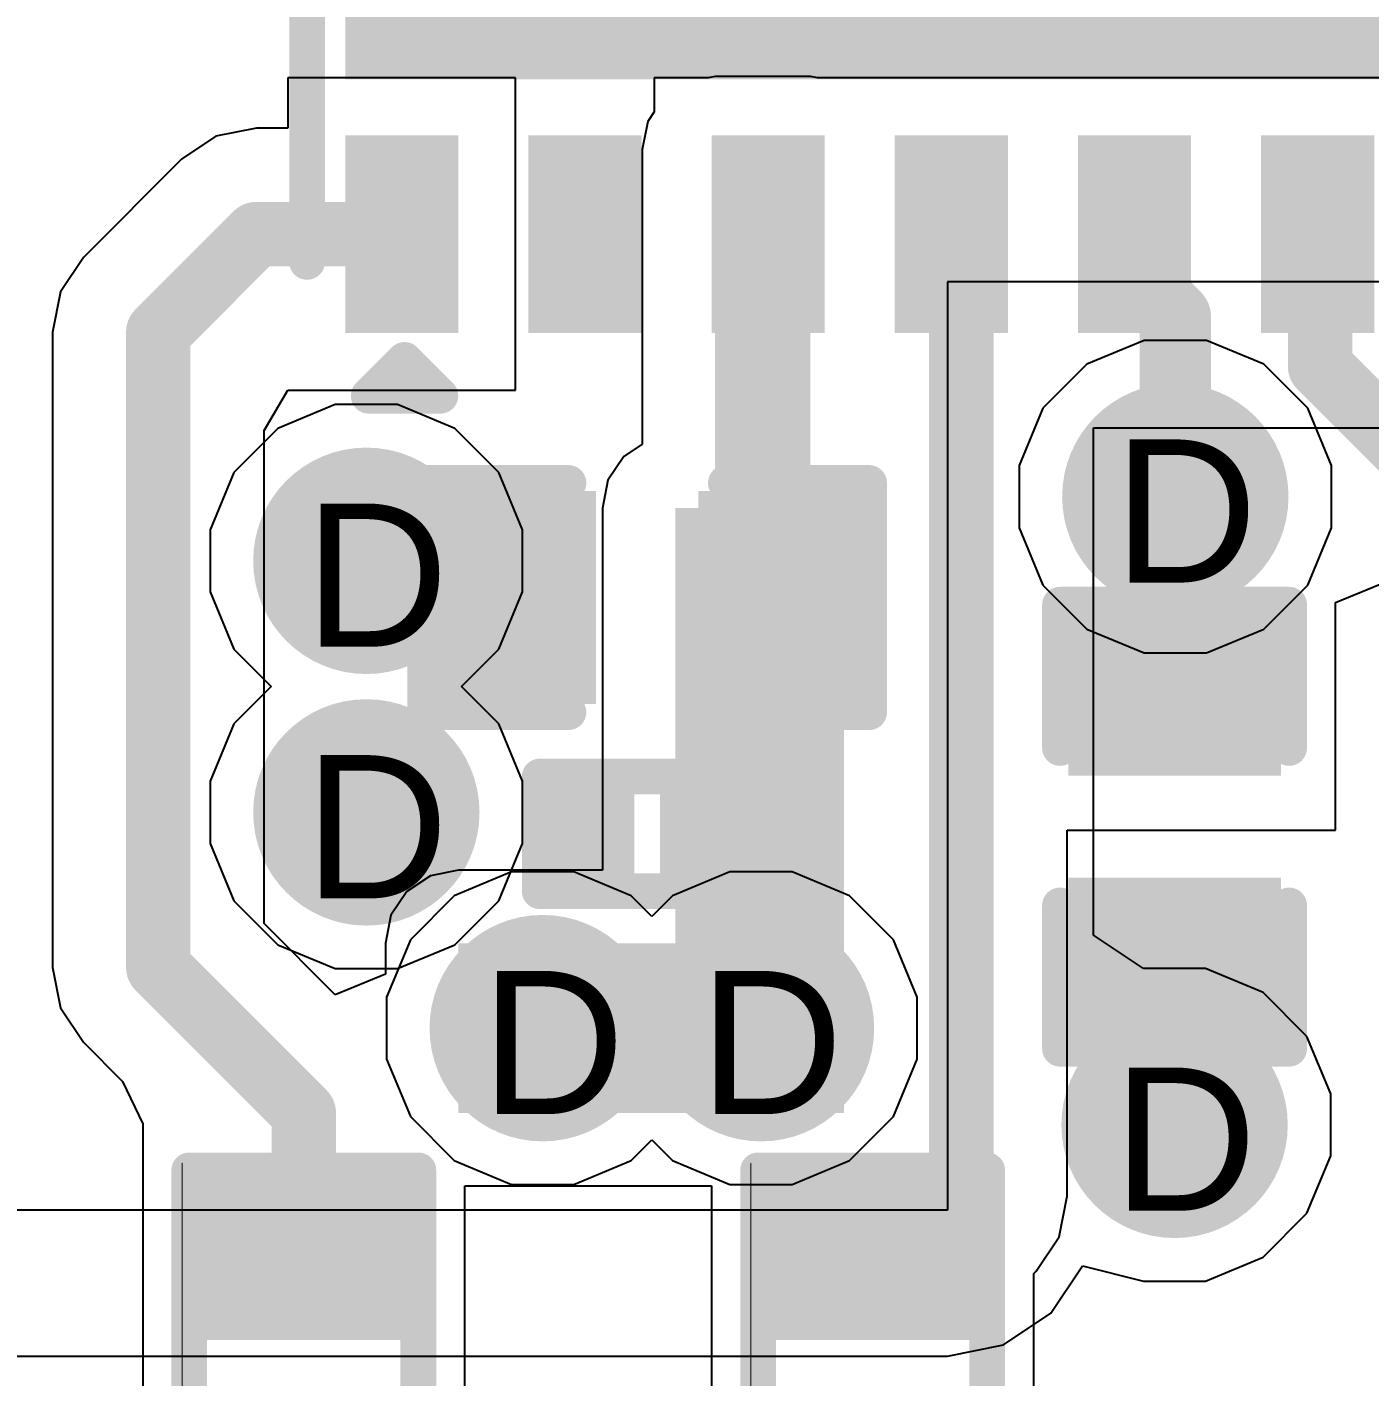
# Model space of a CAD drawing. Header units: inches. Extents: x 0 to 5032, y 0 to 5323.
# Drawn here: x 100.601 to 105.363, y 98.449 to 103.234 of the extents above; entities that cross this region are included whole.
import ezdxf

# ---------------------------------------------------------------- set-up
doc = ezdxf.new("R2010")
doc.units = ezdxf.units.IN
for name, color, linetype in [('Bottom Layer', 5, 'Continuous'), ('Bottom Solder', 6, 'Continuous'), ('Drill Drawing', 1, 'Continuous'), ('Layer 1', 16, 'Continuous'), ('Layer 2', 76, 'Continuous'), ('Top Layer', 1, 'Continuous'), ('Top Overlay', 2, 'Continuous'), ('Top Paste', 8, 'Continuous'), ('Top Solder', 216, 'Continuous'), ('Via Holes', 16, 'Continuous')]:
    doc.layers.add(name, color=color, linetype=linetype)
doc.styles.add('Arial', font='', dxfattribs={"height": 0.2})
doc.styles.get('Arial').set_extended_font_data('Arial')

# ---------------------------------------------------------------- blocks, each defined once
blk = doc.blocks.new('C___0402_142')
at = {"layer": 'Top Layer'}
for points in [[(-0.6985, -0.3175), (-0.6985, 0.3175), (-0.2412999999999999, 0.3175), (-0.2413, -0.3175)], [(0.2412999999999999, -0.3175), (0.2413, 0.3175), (0.6985, 0.3175), (0.6985, -0.3175)]]:
    blk.add_hatch(color=1, dxfattribs=at).paths.add_polyline_path(points)
at = {"layer": 'Top Paste'}
for points in [[(-0.6985, -0.3175), (-0.6985, 0.3175), (-0.2412999999999999, 0.3175), (-0.2413, -0.3175)], [(0.2412999999999999, -0.3175), (0.2413, 0.3175), (0.6985, 0.3175), (0.6985, -0.3175)]]:
    blk.add_hatch(color=8, dxfattribs=at).paths.add_polyline_path(points)
at = {"layer": 'Top Solder'}
for points in [[(-0.7584998799999999, -0.37749988), (-0.7584998799999999, 0.37749988), (-0.18130012, 0.37749988), (-0.18130012, -0.37749988)], [(0.18130012, -0.37749988), (0.18130012, 0.37749988), (0.7584998799999999, 0.37749988), (0.7584998799999999, -0.37749988)]]:
    blk.add_hatch(color=216, dxfattribs=at).paths.add_polyline_path(points)
at = {"layer": 'Top Overlay'}
for points in [[(-0.7874, 0.4064, 0.127, 0.127, 0), (-0.7874, -0.4064, 0.127, 0.127, 0)], [(-0.7874, 0.4064, 0.127, 0.127, 0), (-0.2794, 0.4064, 0.127, 0.127, 0)], [(0.2794, 0.4064, 0.127, 0.127, 0), (0.7874, 0.4064, 0.127, 0.127, 0)], [(0.7874, 0.4064, 0.127, 0.127, 0), (0.7874, -0.4064, 0.127, 0.127, 0)], [(-0.7874, -0.4064, 0.127, 0.127, 0), (-0.2794, -0.4064, 0.127, 0.127, 0)], [(0.2794, -0.4064, 0.127, 0.127, 0), (0.7874, -0.4064, 0.127, 0.127, 0)]]:
    blk.add_lwpolyline(points, format="xyseb", dxfattribs=at)
for points in [[(-0.8191499999999999, 0.4064, 0.0635, 0.0635, 1), (-0.7556499999999999, 0.4064, 0.0635, 0.0635, 1)], [(-0.8191499999999999, 0.4064, 0.0635, 0.0635, 1), (-0.7556499999999999, 0.4064, 0.0635, 0.0635, 1)], [(-0.31115, 0.4064, 0.0635, 0.0635, 1), (-0.24765, 0.4064, 0.0635, 0.0635, 1)], [(0.24765, 0.4064, 0.0635, 0.0635, 1), (0.31115, 0.4064, 0.0635, 0.0635, 1)], [(0.7556499999999999, 0.4064, 0.0635, 0.0635, 1), (0.8191499999999999, 0.4064, 0.0635, 0.0635, 1)], [(0.7556499999999999, 0.4064, 0.0635, 0.0635, 1), (0.8191499999999999, 0.4064, 0.0635, 0.0635, 1)], [(-0.8191499999999999, -0.4064, 0.0635, 0.0635, 1), (-0.7556499999999999, -0.4064, 0.0635, 0.0635, 1)], [(-0.8191499999999999, -0.4064, 0.0635, 0.0635, 1), (-0.7556499999999999, -0.4064, 0.0635, 0.0635, 1)], [(-0.31115, -0.4064, 0.0635, 0.0635, 1), (-0.24765, -0.4064, 0.0635, 0.0635, 1)], [(0.24765, -0.4064, 0.0635, 0.0635, 1), (0.31115, -0.4064, 0.0635, 0.0635, 1)], [(0.7556499999999999, -0.4064, 0.0635, 0.0635, 1), (0.8191499999999999, -0.4064, 0.0635, 0.0635, 1)], [(0.7556499999999999, -0.4064, 0.0635, 0.0635, 1), (0.8191499999999999, -0.4064, 0.0635, 0.0635, 1)]]:
    blk.add_lwpolyline(points, format="xyseb", close=True, dxfattribs=at)
blk = doc.blocks.new('C___0402_143')
at = {"layer": 'Top Layer'}
for points in [[(-0.6985, -0.3175), (-0.6985, 0.3175), (-0.2412999999999999, 0.3175), (-0.2413, -0.3175)], [(0.2412999999999999, -0.3175), (0.2413, 0.3175), (0.6985, 0.3175), (0.6985, -0.3175)]]:
    blk.add_hatch(color=1, dxfattribs=at).paths.add_polyline_path(points)
at = {"layer": 'Top Paste'}
for points in [[(-0.6985, -0.3175), (-0.6985, 0.3175), (-0.2412999999999999, 0.3175), (-0.2413, -0.3175)], [(0.2412999999999999, -0.3175), (0.2413, 0.3175), (0.6985, 0.3175), (0.6985, -0.3175)]]:
    blk.add_hatch(color=8, dxfattribs=at).paths.add_polyline_path(points)
at = {"layer": 'Top Solder'}
for points in [[(-0.7584998799999999, -0.37749988), (-0.7584998799999999, 0.37749988), (-0.18130012, 0.37749988), (-0.18130012, -0.37749988)], [(0.18130012, -0.37749988), (0.18130012, 0.37749988), (0.7584998799999999, 0.37749988), (0.7584998799999999, -0.37749988)]]:
    blk.add_hatch(color=216, dxfattribs=at).paths.add_polyline_path(points)
at = {"layer": 'Top Overlay'}
for points in [[(-0.7874, 0.4064, 0.127, 0.127, 0), (-0.7874, -0.4064, 0.127, 0.127, 0)], [(-0.2794, 0.4064, 0.127, 0.127, 0), (-0.7874, 0.4064, 0.127, 0.127, 0)], [(0.7874, 0.4064, 0.127, 0.127, 0), (0.2794, 0.4064, 0.127, 0.127, 0)], [(0.7874, 0.4064, 0.127, 0.127, 0), (0.7874, -0.4064, 0.127, 0.127, 0)], [(-0.2794, -0.4064, 0.127, 0.127, 0), (-0.7874, -0.4064, 0.127, 0.127, 0)], [(0.7874, -0.4064, 0.127, 0.127, 0), (0.2794, -0.4064, 0.127, 0.127, 0)]]:
    blk.add_lwpolyline(points, format="xyseb", dxfattribs=at)
for points in [[(-0.8191499999999999, 0.4064, 0.0635, 0.0635, 1), (-0.7556499999999999, 0.4064, 0.0635, 0.0635, 1)], [(-0.8191499999999999, 0.4064, 0.0635, 0.0635, 1), (-0.7556499999999999, 0.4064, 0.0635, 0.0635, 1)], [(-0.31115, 0.4064, 0.0635, 0.0635, 1), (-0.24765, 0.4064, 0.0635, 0.0635, 1)], [(0.24765, 0.4064, 0.0635, 0.0635, 1), (0.31115, 0.4064, 0.0635, 0.0635, 1)], [(0.7556499999999999, 0.4064, 0.0635, 0.0635, 1), (0.8191499999999999, 0.4064, 0.0635, 0.0635, 1)], [(0.7556499999999999, 0.4064, 0.0635, 0.0635, 1), (0.8191499999999999, 0.4064, 0.0635, 0.0635, 1)], [(-0.8191499999999999, -0.4064, 0.0635, 0.0635, 1), (-0.7556499999999999, -0.4064, 0.0635, 0.0635, 1)], [(-0.8191499999999999, -0.4064, 0.0635, 0.0635, 1), (-0.7556499999999999, -0.4064, 0.0635, 0.0635, 1)], [(-0.31115, -0.4064, 0.0635, 0.0635, 1), (-0.24765, -0.4064, 0.0635, 0.0635, 1)], [(0.24765, -0.4064, 0.0635, 0.0635, 1), (0.31115, -0.4064, 0.0635, 0.0635, 1)], [(0.7556499999999999, -0.4064, 0.0635, 0.0635, 1), (0.8191499999999999, -0.4064, 0.0635, 0.0635, 1)], [(0.7556499999999999, -0.4064, 0.0635, 0.0635, 1), (0.8191499999999999, -0.4064, 0.0635, 0.0635, 1)]]:
    blk.add_lwpolyline(points, format="xyseb", close=True, dxfattribs=at)
blk = doc.blocks.new('DSN0603_2_148')
at = {"layer": 'Top Layer'}
for points in [[(-0.2999994, 0.11999976), (-0.0999998, 0.11999976), (-0.0999998, -0.11999976), (-0.2999994, -0.11999976)], [(0.0999998, 0.11999976), (0.2999994, 0.11999976), (0.2999994, -0.11999976), (0.0999998, -0.11999976)]]:
    blk.add_hatch(color=1, dxfattribs=at).paths.add_polyline_path(points)
at = {"layer": 'Top Paste'}
for points in [[(-0.2999994, 0.11999976), (-0.0999998, 0.11999976), (-0.0999998, -0.11999976), (-0.2999994, -0.11999976)], [(0.0999998, 0.11999976), (0.2999994, 0.11999976), (0.2999994, -0.11999976), (0.0999998, -0.11999976)]]:
    blk.add_hatch(color=8, dxfattribs=at).paths.add_polyline_path(points)
at = {"layer": 'Top Solder'}
for points in [[(-0.35500056, 0.17500092), (-0.04499863999999999, 0.17500092), (-0.04499863999999999, -0.17500092), (-0.35500056, -0.17500092)], [(0.04499863999999999, 0.17500092), (0.35500056, 0.17500092), (0.35500056, -0.17500092), (0.04499863999999999, -0.17500092)]]:
    blk.add_hatch(color=216, dxfattribs=at).paths.add_polyline_path(points)
at = {"layer": 'Top Overlay'}
for points in [[(0.3809999999999999, 0.2032, 0.127, 0.127, 0), (-0.3809999999999999, 0.2032, 0.127, 0.127, 0)], [(-0.3809999999999999, 0.2032, 0.127, 0.127, 0), (-0.3809999999999999, -0.2032, 0.127, 0.127, 0)], [(0.3809999999999999, 0.2032, 0.127, 0.127, 0), (0.3809999999999999, -0.2032, 0.127, 0.127, 0)], [(0.3809999999999999, -0.2032, 0.127, 0.127, 0), (-0.3809999999999999, -0.2032, 0.127, 0.127, 0)]]:
    blk.add_lwpolyline(points, format="xyseb", dxfattribs=at)
for points in [[(-0.41275, 0.2032, 0.0635, 0.0635, 1), (-0.34925, 0.2032, 0.0635, 0.0635, 1)], [(-0.41275, 0.2032, 0.0635, 0.0635, 1), (-0.34925, 0.2032, 0.0635, 0.0635, 1)], [(0.34925, 0.2032, 0.0635, 0.0635, 1), (0.41275, 0.2032, 0.0635, 0.0635, 1)], [(0.34925, 0.2032, 0.0635, 0.0635, 1), (0.41275, 0.2032, 0.0635, 0.0635, 1)], [(-0.41275, -0.2032, 0.0635, 0.0635, 1), (-0.34925, -0.2032, 0.0635, 0.0635, 1)], [(-0.41275, -0.2032, 0.0635, 0.0635, 1), (-0.34925, -0.2032, 0.0635, 0.0635, 1)], [(0.34925, -0.2032, 0.0635, 0.0635, 1), (0.41275, -0.2032, 0.0635, 0.0635, 1)], [(0.34925, -0.2032, 0.0635, 0.0635, 1), (0.41275, -0.2032, 0.0635, 0.0635, 1)]]:
    blk.add_lwpolyline(points, format="xyseb", close=True, dxfattribs=at)
blk = doc.blocks.new('R___0402_161')
at = {"layer": 'Top Layer'}
for points in [[(-0.6985, -0.3175), (-0.6985, 0.3174999999999999), (-0.2413000000000001, 0.3175), (-0.2412999999999999, -0.3174999999999999)], [(0.2413000000000001, -0.3175), (0.2412999999999999, 0.3174999999999999), (0.6985, 0.3175), (0.6985, -0.3174999999999999)]]:
    blk.add_hatch(color=1, dxfattribs=at).paths.add_polyline_path(points)
at = {"layer": 'Top Paste'}
for points in [[(-0.6985, -0.3175), (-0.6985, 0.3174999999999999), (-0.2413000000000001, 0.3175), (-0.2412999999999999, -0.3174999999999999)], [(0.2413000000000001, -0.3175), (0.2412999999999999, 0.3174999999999999), (0.6985, 0.3175), (0.6985, -0.3174999999999999)]]:
    blk.add_hatch(color=8, dxfattribs=at).paths.add_polyline_path(points)
at = {"layer": 'Top Solder'}
for points in [[(-0.75350116, -0.3725011600000001), (-0.75350116, 0.3725011599999999), (-0.18629884, 0.3725011600000001), (-0.1862988399999999, -0.3725011599999999)], [(0.18629884, -0.3725011600000001), (0.1862988399999999, 0.3725011599999999), (0.75350116, 0.3725011600000001), (0.75350116, -0.3725011599999999)]]:
    blk.add_hatch(color=216, dxfattribs=at).paths.add_polyline_path(points)
at = {"layer": 'Top Overlay'}
for points in [[(0.7874, 0.4064, 0.127, 0.127, 0), (-0.7874, 0.4064, 0.127, 0.127, 0)], [(-0.7874, -0.4064, 0.127, 0.127, 0), (-0.7874, 0.4064, 0.127, 0.127, 0)], [(0.7874, -0.4064, 0.127, 0.127, 0), (0.7874, 0.4064, 0.127, 0.127, 0)], [(0.7874, -0.4064, 0.127, 0.127, 0), (-0.7874, -0.4064, 0.127, 0.127, 0)], [(0.8128, -0.4318, 0.0032258, 0.0032258, 0), (-0.8128, -0.4318, 0.0032258, 0.0032258, 0)]]:
    blk.add_lwpolyline(points, format="xyseb", dxfattribs=at)
for points in [[(-0.8191499999999999, 0.4064, 0.0635, 0.0635, 1), (-0.7556499999999999, 0.4064, 0.0635, 0.0635, 1)], [(-0.8191499999999999, 0.4064, 0.0635, 0.0635, 1), (-0.7556499999999999, 0.4064, 0.0635, 0.0635, 1)], [(0.7556499999999999, 0.4064, 0.0635, 0.0635, 1), (0.8191499999999999, 0.4064, 0.0635, 0.0635, 1)], [(0.7556499999999999, 0.4064, 0.0635, 0.0635, 1), (0.8191499999999999, 0.4064, 0.0635, 0.0635, 1)], [(-0.8191499999999999, -0.4064, 0.0635, 0.0635, 1), (-0.7556499999999999, -0.4064, 0.0635, 0.0635, 1)], [(-0.8191499999999999, -0.4064, 0.0635, 0.0635, 1), (-0.7556499999999999, -0.4064, 0.0635, 0.0635, 1)], [(0.7556499999999999, -0.4064, 0.0635, 0.0635, 1), (0.8191499999999999, -0.4064, 0.0635, 0.0635, 1)], [(0.7556499999999999, -0.4064, 0.0635, 0.0635, 1), (0.8191499999999999, -0.4064, 0.0635, 0.0635, 1)], [(-0.81360518, -0.4318, 0.0016129, 0.0016129, 1), (-0.8119948199999999, -0.4318, 0.0016129, 0.0016129, 1)], [(0.8119948199999999, -0.4318, 0.0016129, 0.0016129, 1), (0.81360518, -0.4318, 0.0016129, 0.0016129, 1)]]:
    blk.add_lwpolyline(points, format="xyseb", close=True, dxfattribs=at)
blk = doc.blocks.new('R___0402_162')
at = {"layer": 'Top Layer'}
for points in [[(-0.6985, -0.3175), (-0.6985, 0.3174999999999999), (-0.2413000000000001, 0.3175), (-0.2412999999999999, -0.3174999999999999)], [(0.2413000000000001, -0.3175), (0.2412999999999999, 0.3174999999999999), (0.6985, 0.3175), (0.6985, -0.3174999999999999)]]:
    blk.add_hatch(color=1, dxfattribs=at).paths.add_polyline_path(points)
at = {"layer": 'Top Paste'}
for points in [[(-0.6985, -0.3175), (-0.6985, 0.3174999999999999), (-0.2413000000000001, 0.3175), (-0.2412999999999999, -0.3174999999999999)], [(0.2413000000000001, -0.3175), (0.2412999999999999, 0.3174999999999999), (0.6985, 0.3175), (0.6985, -0.3174999999999999)]]:
    blk.add_hatch(color=8, dxfattribs=at).paths.add_polyline_path(points)
at = {"layer": 'Top Solder'}
for points in [[(-0.75350116, -0.3725011600000001), (-0.75350116, 0.3725011599999999), (-0.18629884, 0.3725011600000001), (-0.1862988399999999, -0.3725011599999999)], [(0.18629884, -0.3725011600000001), (0.1862988399999999, 0.3725011599999999), (0.75350116, 0.3725011600000001), (0.75350116, -0.3725011599999999)]]:
    blk.add_hatch(color=216, dxfattribs=at).paths.add_polyline_path(points)
at = {"layer": 'Top Overlay'}
for points in [[(0.7874, 0.4064, 0.127, 0.127, 0), (-0.7874, 0.4064, 0.127, 0.127, 0)], [(-0.7874, -0.4064, 0.127, 0.127, 0), (-0.7874, 0.4064, 0.127, 0.127, 0)], [(0.7874, -0.4064, 0.127, 0.127, 0), (0.7874, 0.4064, 0.127, 0.127, 0)], [(0.7874, -0.4064, 0.127, 0.127, 0), (-0.7874, -0.4064, 0.127, 0.127, 0)], [(0.8128, -0.4318, 0.0032258, 0.0032258, 0), (-0.8128, -0.4318, 0.0032258, 0.0032258, 0)]]:
    blk.add_lwpolyline(points, format="xyseb", dxfattribs=at)
for points in [[(-0.8191499999999999, 0.4064, 0.0635, 0.0635, 1), (-0.7556499999999999, 0.4064, 0.0635, 0.0635, 1)], [(-0.8191499999999999, 0.4064, 0.0635, 0.0635, 1), (-0.7556499999999999, 0.4064, 0.0635, 0.0635, 1)], [(0.7556499999999999, 0.4064, 0.0635, 0.0635, 1), (0.8191499999999999, 0.4064, 0.0635, 0.0635, 1)], [(0.7556499999999999, 0.4064, 0.0635, 0.0635, 1), (0.8191499999999999, 0.4064, 0.0635, 0.0635, 1)], [(-0.8191499999999999, -0.4064, 0.0635, 0.0635, 1), (-0.7556499999999999, -0.4064, 0.0635, 0.0635, 1)], [(-0.8191499999999999, -0.4064, 0.0635, 0.0635, 1), (-0.7556499999999999, -0.4064, 0.0635, 0.0635, 1)], [(0.7556499999999999, -0.4064, 0.0635, 0.0635, 1), (0.8191499999999999, -0.4064, 0.0635, 0.0635, 1)], [(0.7556499999999999, -0.4064, 0.0635, 0.0635, 1), (0.8191499999999999, -0.4064, 0.0635, 0.0635, 1)], [(-0.81360518, -0.4318, 0.0016129, 0.0016129, 1), (-0.8119948199999999, -0.4318, 0.0016129, 0.0016129, 1)], [(0.8119948199999999, -0.4318, 0.0016129, 0.0016129, 1), (0.81360518, -0.4318, 0.0016129, 0.0016129, 1)]]:
    blk.add_lwpolyline(points, format="xyseb", close=True, dxfattribs=at)
blk = doc.blocks.new('VSON_14_3_4_5__173')
at = {"layer": 'Top Layer'}
for points in [[(-1.10000034, 2.1000085), (-1.10000034, 1.8000091), (-1.69999914, 1.8000091), (-1.69999914, 2.1000085)], [(0.7999983999999999, 2.0999958), (0.7999984, -2.0999958), (-0.7999983999999999, -2.0999958), (-0.7999984, 2.0999958)], [(1.69999914, 2.1000085), (1.69999914, 1.8000091), (1.10000034, 1.8000091), (1.10000034, 2.1000085)], [(-1.10000034, 1.4499971), (-1.10000034, 1.1499977), (-1.69999914, 1.1499977), (-1.69999914, 1.4499971)], [(1.69999914, 1.4499971), (1.69999914, 1.1499977), (1.10000034, 1.1499977), (1.10000034, 1.4499971)], [(-1.10000034, 0.8000110999999999), (-1.10000034, 0.5000117000000001), (-1.69999914, 0.5000117000000001), (-1.69999914, 0.8000110999999999)], [(1.69999914, 0.8000110999999999), (1.69999914, 0.5000117000000001), (1.10000034, 0.5000117000000001), (1.10000034, 0.8000110999999999)], [(-1.10000034, 0.1499997), (-1.10000034, -0.1499997), (-1.69999914, -0.1499997), (-1.69999914, 0.1499997)], [(1.69999914, 0.1499997), (1.69999914, -0.1499997), (1.10000034, -0.1499997), (1.10000034, 0.1499997)], [(-1.10000034, -0.5000117000000001), (-1.10000034, -0.8000110999999999), (-1.69999914, -0.8000110999999999), (-1.69999914, -0.5000117000000001)], [(1.69999914, -0.5000117000000001), (1.69999914, -0.8000110999999999), (1.10000034, -0.8000110999999999), (1.10000034, -0.5000117000000001)], [(-1.10000034, -1.1499977), (-1.10000034, -1.4499971), (-1.69999914, -1.4499971), (-1.69999914, -1.1499977)], [(1.69999914, -1.1499977), (1.69999914, -1.4499971), (1.10000034, -1.4499971), (1.10000034, -1.1499977)], [(-1.10000034, -1.8000091), (-1.10000034, -2.1000085), (-1.69999914, -2.1000085), (-1.69999914, -1.8000091)], [(1.69999914, -1.8000091), (1.69999914, -2.1000085), (1.10000034, -2.1000085), (1.10000034, -1.8000091)]]:
    blk.add_hatch(color=1, dxfattribs=at).paths.add_polyline_path(points)
at = {"layer": 'Top Solder'}
for points in [[(-1.04920034, 2.1508085), (-1.04920034, 1.7492091), (-1.75079914, 1.7492091), (-1.75079914, 2.1508085)], [(0.8507983999999997, 2.1507958), (0.8507984000000001, -2.1507958), (-0.8507983999999997, -2.1507958), (-0.8507984000000001, 2.1507958)], [(1.75079914, 2.1508085), (1.75079914, 1.7492091), (1.04920034, 1.7492091), (1.04920034, 2.1508085)], [(-1.04920034, 1.5007971), (-1.04920034, 1.0991977), (-1.75079914, 1.0991977), (-1.75079914, 1.5007971)], [(1.75079914, 1.5007971), (1.75079914, 1.0991977), (1.04920034, 1.0991977), (1.04920034, 1.5007971)], [(-1.04920034, 0.8508110999999999), (-1.04920034, 0.4492117), (-1.75079914, 0.4492117), (-1.75079914, 0.8508110999999999)], [(1.75079914, 0.8508110999999999), (1.75079914, 0.4492117), (1.04920034, 0.4492117), (1.04920034, 0.8508110999999999)], [(-1.04920034, 0.2007997), (-1.04920034, -0.2007997), (-1.75079914, -0.2007997), (-1.75079914, 0.2007997)], [(1.75079914, 0.2007997), (1.75079914, -0.2007997), (1.04920034, -0.2007997), (1.04920034, 0.2007997)], [(-1.04920034, -0.4492117), (-1.04920034, -0.8508110999999999), (-1.75079914, -0.8508110999999999), (-1.75079914, -0.4492117)], [(1.75079914, -0.4492117), (1.75079914, -0.8508110999999999), (1.04920034, -0.8508110999999999), (1.04920034, -0.4492117)], [(-1.04920034, -1.0991977), (-1.04920034, -1.5007971), (-1.75079914, -1.5007971), (-1.75079914, -1.0991977)], [(1.75079914, -1.0991977), (1.75079914, -1.5007971), (1.04920034, -1.5007971), (1.04920034, -1.0991977)], [(-1.04920034, -1.7492091), (-1.04920034, -2.1508085), (-1.75079914, -2.1508085), (-1.75079914, -1.7492091)], [(1.75079914, -1.7492091), (1.75079914, -2.1508085), (1.04920034, -2.1508085), (1.04920034, -1.7492091)]]:
    blk.add_hatch(color=216, dxfattribs=at).paths.add_polyline_path(points)
at = {"layer": 'Top Overlay'}
for points in [[(-1.4986, 2.286, 0.127, 0.127, 0), (1.4732, 2.286, 0.127, 0.127, 0)], [(-1.97355968, 2.06727552, 0.127, 0.127, 0), (-1.97355968, 1.81327552, 0.127, 0.127, 0)], [(-1.97355968, 2.06727552, 0.127, 0.127, 0), (-1.84655968, 1.94027552, 0.127, 0.127, 0)], [(-1.84655968, 1.94027552, 0.127, 0.127, 0), (-1.97355968, 1.81327552, 0.127, 0.127, 0)], [(-1.4986, -2.286, 0.127, 0.127, 0), (1.4732, -2.286, 0.127, 0.127, 0)]]:
    blk.add_lwpolyline(points, format="xyseb", dxfattribs=at)
for points in [[(-1.53035, 2.286, 0.0635, 0.0635, 1), (-1.46685, 2.286, 0.0635, 0.0635, 1)], [(1.44145, 2.286, 0.0635, 0.0635, 1), (1.50495, 2.286, 0.0635, 0.0635, 1)], [(-2.00530968, 2.06727552, 0.0635, 0.0635, 1), (-1.94180968, 2.06727552, 0.0635, 0.0635, 1)], [(-2.00530968, 2.06727552, 0.0635, 0.0635, 1), (-1.94180968, 2.06727552, 0.0635, 0.0635, 1)], [(-1.87830968, 1.94027552, 0.0635, 0.0635, 1), (-1.81480968, 1.94027552, 0.0635, 0.0635, 1)], [(-1.87830968, 1.94027552, 0.0635, 0.0635, 1), (-1.81480968, 1.94027552, 0.0635, 0.0635, 1)], [(-2.00530968, 1.81327552, 0.0635, 0.0635, 1), (-1.94180968, 1.81327552, 0.0635, 0.0635, 1)], [(-2.00530968, 1.81327552, 0.0635, 0.0635, 1), (-1.94180968, 1.81327552, 0.0635, 0.0635, 1)], [(-1.53035, -2.286, 0.0635, 0.0635, 1), (-1.46685, -2.286, 0.0635, 0.0635, 1)], [(1.44145, -2.286, 0.0635, 0.0635, 1), (1.50495, -2.286, 0.0635, 0.0635, 1)]]:
    blk.add_lwpolyline(points, format="xyseb", close=True, dxfattribs=at)

msp = doc.modelspace()

# ---------------------------------------------------------------- hatches: boundary and pattern name
at = {"layer": 'Bottom Layer'}
h = msp.add_hatch(color=5, dxfattribs=at)
edge = h.paths.add_edge_path()
edge.add_arc((104.67561996, 101.5678817), 0.2999994, 0, 360)
h = msp.add_hatch(color=5, dxfattribs=at)
edge = h.paths.add_edge_path()
edge.add_arc((101.80524724, 101.34037898), 0.2999994, 0, 360)
h = msp.add_hatch(color=5, dxfattribs=at)
edge = h.paths.add_edge_path()
edge.add_arc((101.80524724, 100.4479957), 0.2999994, 0, 360)
h = msp.add_hatch(color=5, dxfattribs=at)
edge = h.paths.add_edge_path()
edge.add_arc((102.43098386, 99.6825921), 0.2999994, 0, 360)
h = msp.add_hatch(color=5, dxfattribs=at)
edge = h.paths.add_edge_path()
edge.add_arc((103.20556956, 99.6825921), 0.2999994, 0, 360)
h = msp.add_hatch(color=5, dxfattribs=at)
edge = h.paths.add_edge_path()
edge.add_arc((104.67297836, 99.3396921), 0.2999994, 0, 360)
at = {"layer": 'Bottom Solder'}
h = msp.add_hatch(color=6, dxfattribs=at)
edge = h.paths.add_edge_path()
edge.add_arc((104.67561996, 101.5678817), 0.4015993999999999, 0, 360)
h = msp.add_hatch(color=6, dxfattribs=at)
edge = h.paths.add_edge_path()
edge.add_arc((101.80524724, 101.34037898), 0.4015993999999999, 0, 360)
h = msp.add_hatch(color=6, dxfattribs=at)
edge = h.paths.add_edge_path()
edge.add_arc((101.80524724, 100.4479957), 0.4015993999999999, 0, 360)
h = msp.add_hatch(color=6, dxfattribs=at)
edge = h.paths.add_edge_path()
edge.add_arc((102.43098386, 99.6825921), 0.4015993999999999, 0, 360)
h = msp.add_hatch(color=6, dxfattribs=at)
edge = h.paths.add_edge_path()
edge.add_arc((103.20556956, 99.6825921), 0.4015993999999999, 0, 360)
h = msp.add_hatch(color=6, dxfattribs=at)
edge = h.paths.add_edge_path()
edge.add_arc((104.67297836, 99.3396921), 0.4015993999999999, 0, 360)
at = {"layer": 'Layer 1'}
h = msp.add_hatch(color=16, dxfattribs=at)
edge = h.paths.add_edge_path()
edge.add_arc((104.67561996, 101.5678817), 0.2999994, 0, 360)
h = msp.add_hatch(color=16, dxfattribs=at)
edge = h.paths.add_edge_path()
edge.add_arc((101.80524724, 101.34037898), 0.2999994, 0, 360)
h = msp.add_hatch(color=16, dxfattribs=at)
edge = h.paths.add_edge_path()
edge.add_arc((101.80524724, 100.4479957), 0.2999994, 0, 360)
h = msp.add_hatch(color=16, dxfattribs=at)
edge = h.paths.add_edge_path()
edge.add_arc((102.43098386, 99.6825921), 0.2999994, 0, 360)
h = msp.add_hatch(color=16, dxfattribs=at)
edge = h.paths.add_edge_path()
edge.add_arc((103.20556956, 99.6825921), 0.2999994, 0, 360)
h = msp.add_hatch(color=16, dxfattribs=at)
edge = h.paths.add_edge_path()
edge.add_arc((104.67297836, 99.3396921), 0.2999994, 0, 360)
at = {"layer": 'Layer 2'}
h = msp.add_hatch(color=76, dxfattribs=at)
edge = h.paths.add_edge_path()
edge.add_arc((104.67561996, 101.5678817), 0.2999994, 0, 360)
h = msp.add_hatch(color=76, dxfattribs=at)
edge = h.paths.add_edge_path()
edge.add_arc((101.80524724, 101.34037898), 0.2999994, 0, 360)
h = msp.add_hatch(color=76, dxfattribs=at)
edge = h.paths.add_edge_path()
edge.add_arc((101.80524724, 100.4479957), 0.2999994, 0, 360)
h = msp.add_hatch(color=76, dxfattribs=at)
edge = h.paths.add_edge_path()
edge.add_arc((102.43098386, 99.6825921), 0.2999994, 0, 360)
h = msp.add_hatch(color=76, dxfattribs=at)
edge = h.paths.add_edge_path()
edge.add_arc((103.20556956, 99.6825921), 0.2999994, 0, 360)
h = msp.add_hatch(color=76, dxfattribs=at)
edge = h.paths.add_edge_path()
edge.add_arc((104.67297836, 99.3396921), 0.2999994, 0, 360)
at = {"layer": 'Top Layer'}
for points in [[(103.04286986, 100.8924957), (103.38096926, 100.8924957), (103.38096926, 102.79939562), (103.04286986, 102.79939562)], [(102.90156966, 99.38186626), (103.50006986, 99.38186626), (103.50006986, 101.5274957), (102.90156966, 101.5274957)], [(102.13188108, 99.38186626), (103.50006732, 99.38186626), (103.50006732, 99.98390722), (102.13188108, 99.98390722)]]:
    msp.add_hatch(color=1, dxfattribs=at).paths.add_polyline_path(points)
h = msp.add_hatch(color=1, dxfattribs=at)
edge = h.paths.add_edge_path()
edge.add_arc((104.67561996, 101.5678817), 0.2999994, 0, 360)
h = msp.add_hatch(color=1, dxfattribs=at)
edge = h.paths.add_edge_path()
edge.add_arc((101.80524724, 101.34037898), 0.2999994, 0, 360)
h = msp.add_hatch(color=1, dxfattribs=at)
edge = h.paths.add_edge_path()
edge.add_arc((101.80524724, 100.4479957), 0.2999994, 0, 360)
h = msp.add_hatch(color=1, dxfattribs=at)
edge = h.paths.add_edge_path()
edge.add_arc((102.43098386, 99.6825921), 0.2999994, 0, 360)
h = msp.add_hatch(color=1, dxfattribs=at)
edge = h.paths.add_edge_path()
edge.add_arc((103.20556956, 99.6825921), 0.2999994, 0, 360)
h = msp.add_hatch(color=1, dxfattribs=at)
edge = h.paths.add_edge_path()
edge.add_arc((104.67297836, 99.3396921), 0.2999994, 0, 360)
at = {"layer": 'Top Solder'}
h = msp.add_hatch(color=216, dxfattribs=at)
edge = h.paths.add_edge_path()
edge.add_arc((104.67561996, 101.5678817), 0.4015993999999999, 0, 360)
h = msp.add_hatch(color=216, dxfattribs=at)
edge = h.paths.add_edge_path()
edge.add_arc((101.80524724, 101.34037898), 0.4015993999999999, 0, 360)
h = msp.add_hatch(color=216, dxfattribs=at)
edge = h.paths.add_edge_path()
edge.add_arc((101.80524724, 100.4479957), 0.4015993999999999, 0, 360)
h = msp.add_hatch(color=216, dxfattribs=at)
edge = h.paths.add_edge_path()
edge.add_arc((102.43098386, 99.6825921), 0.4015993999999999, 0, 360)
h = msp.add_hatch(color=216, dxfattribs=at)
edge = h.paths.add_edge_path()
edge.add_arc((103.20556956, 99.6825921), 0.4015993999999999, 0, 360)
h = msp.add_hatch(color=216, dxfattribs=at)
edge = h.paths.add_edge_path()
edge.add_arc((104.67297836, 99.3396921), 0.4015993999999999, 0, 360)
at = {"layer": 'Via Holes'}
h = msp.add_hatch(color=7, dxfattribs=at)
edge = h.paths.add_edge_path()
edge.add_arc((104.67561996, 101.5678817), 0.1499997, 0, 360)
h = msp.add_hatch(color=7, dxfattribs=at)
edge = h.paths.add_edge_path()
edge.add_arc((101.80524724, 101.34037898), 0.1499997, 0, 360)
h = msp.add_hatch(color=7, dxfattribs=at)
edge = h.paths.add_edge_path()
edge.add_arc((101.80524724, 100.4479957), 0.1499997, 0, 360)
h = msp.add_hatch(color=7, dxfattribs=at)
edge = h.paths.add_edge_path()
edge.add_arc((102.43098386, 99.6825921), 0.1499997, 0, 360)
h = msp.add_hatch(color=7, dxfattribs=at)
edge = h.paths.add_edge_path()
edge.add_arc((103.20556956, 99.6825921), 0.1499997, 0, 360)
h = msp.add_hatch(color=7, dxfattribs=at)
edge = h.paths.add_edge_path()
edge.add_arc((104.67297836, 99.3396921), 0.1499997, 0, 360)

# ---------------------------------------------------------------- linework, layer by layer
at = {"layer": 'Bottom Layer'}
for p, q in [((104.56542206, 102.1218811), (104.3618055, 102.0375404)), ((104.78581786, 102.1218811), (104.56542206, 102.1218811)), ((104.98943442, 102.0375404), (104.78581786, 102.1218811)), ((104.3618055, 102.0375404), (104.20596126, 101.88169616)), ((105.14527866, 101.88169616), (104.98943442, 102.0375404)), ((104.20596126, 101.88169616), (104.12162056, 101.6780796)), ((105.22961936, 101.6780796), (105.14527866, 101.88169616)), ((104.12162056, 101.6780796), (104.12162056, 101.4576838)), ((105.22961936, 101.4576838), (105.22961936, 101.6780796)), ((104.12162056, 101.4576838), (104.20596126, 101.25406724)), ((105.14527866, 101.25406724), (105.22961936, 101.4576838)), ((104.20596126, 101.25406724), (104.3618055, 101.098223)), ((104.98943442, 101.098223), (105.14527866, 101.25406724)), ((104.3618055, 101.098223), (104.56542206, 101.0138823)), ((104.78581786, 101.0138823), (104.98943442, 101.098223)), ((104.56542206, 101.0138823), (104.78581786, 101.0138823)), ((102.32078596, 100.2365915), (102.1171694, 100.1522508)), ((102.54118176, 100.2365915), (102.32078596, 100.2365915)), ((102.74479832, 100.1522508), (102.54118176, 100.2365915)), ((103.09537166, 100.2365915), (102.8917551, 100.1522508)), ((103.31576746, 100.2365915), (103.09537166, 100.2365915)), ((103.51938402, 100.1522508), (103.31576746, 100.2365915)), ((102.1171694, 100.1522508), (101.96132516, 99.99640656)), ((102.81827544, 100.07877368), (102.74479832, 100.1522508)), ((102.8917551, 100.1522508), (102.81827544, 100.07877368)), ((103.67522826, 99.99640656), (103.51938402, 100.1522508)), ((101.96132516, 99.99640656), (101.87698446, 99.79279)), ((103.75956896, 99.79279), (103.67522826, 99.99640656)), ((101.87698446, 99.79279), (101.87698446, 99.57239419999999)), ((103.75956896, 99.57239419999999), (103.75956896, 99.79279)), ((101.87698446, 99.57239419999999), (101.96132516, 99.36877763999999)), ((103.67522826, 99.36877763999999), (103.75956896, 99.57239419999999)), ((101.96132516, 99.36877763999999), (102.1171694, 99.2129334)), ((103.51938402, 99.2129334), (103.67522826, 99.36877763999999)), ((102.74479832, 99.2129334), (102.81827544, 99.28641052)), ((102.81827544, 99.28641052), (102.8917551, 99.2129334)), ((102.1171694, 99.2129334), (102.32078596, 99.1285927)), ((102.54118176, 99.1285927), (102.74479832, 99.2129334)), ((102.8917551, 99.2129334), (103.09537166, 99.1285927)), ((103.31576746, 99.1285927), (103.51938402, 99.2129334)), ((102.32078596, 99.1285927), (102.54118176, 99.1285927)), ((103.09537166, 99.1285927), (103.31576746, 99.1285927))]:
    msp.add_line(p, q, dxfattribs=at)
at = {"layer": 'Layer 1'}
for p, q in [((104.56542206, 102.1218811), (104.3618055, 102.0375404)), ((104.78581786, 102.1218811), (104.56542206, 102.1218811)), ((104.98943442, 102.0375404), (104.78581786, 102.1218811)), ((104.3618055, 102.0375404), (104.20596126, 101.88169616)), ((105.14527866, 101.88169616), (104.98943442, 102.0375404)), ((104.20596126, 101.88169616), (104.12162056, 101.6780796)), ((105.22961936, 101.6780796), (105.14527866, 101.88169616)), ((104.12162056, 101.6780796), (104.12162056, 101.4576838)), ((105.22961936, 101.4576838), (105.22961936, 101.6780796)), ((104.12162056, 101.4576838), (104.20596126, 101.25406724)), ((105.14527866, 101.25406724), (105.22961936, 101.4576838)), ((104.20596126, 101.25406724), (104.3618055, 101.098223)), ((104.98943442, 101.098223), (105.14527866, 101.25406724)), ((104.3618055, 101.098223), (104.56542206, 101.0138823)), ((104.78581786, 101.0138823), (104.98943442, 101.098223)), ((104.56542206, 101.0138823), (104.78581786, 101.0138823)), ((102.32078596, 100.2365915), (102.1171694, 100.1522508)), ((102.54118176, 100.2365915), (102.32078596, 100.2365915)), ((102.74479832, 100.1522508), (102.54118176, 100.2365915)), ((103.09537166, 100.2365915), (102.8917551, 100.1522508)), ((103.31576746, 100.2365915), (103.09537166, 100.2365915)), ((103.51938402, 100.1522508), (103.31576746, 100.2365915)), ((102.1171694, 100.1522508), (101.96132516, 99.99640656)), ((102.81827544, 100.07877368), (102.74479832, 100.1522508)), ((102.8917551, 100.1522508), (102.81827544, 100.07877368)), ((103.67522826, 99.99640656), (103.51938402, 100.1522508)), ((101.96132516, 99.99640656), (101.87698446, 99.79279)), ((103.75956896, 99.79279), (103.67522826, 99.99640656)), ((101.87698446, 99.79279), (101.87698446, 99.57239419999999)), ((103.75956896, 99.57239419999999), (103.75956896, 99.79279)), ((101.87698446, 99.57239419999999), (101.96132516, 99.36877763999999)), ((103.67522826, 99.36877763999999), (103.75956896, 99.57239419999999)), ((101.96132516, 99.36877763999999), (102.1171694, 99.2129334)), ((103.51938402, 99.2129334), (103.67522826, 99.36877763999999)), ((102.74479832, 99.2129334), (102.81827544, 99.28641052)), ((102.81827544, 99.28641052), (102.8917551, 99.2129334)), ((102.1171694, 99.2129334), (102.32078596, 99.1285927)), ((102.54118176, 99.1285927), (102.74479832, 99.2129334)), ((102.8917551, 99.2129334), (103.09537166, 99.1285927)), ((103.31576746, 99.1285927), (103.51938402, 99.2129334)), ((102.32078596, 99.1285927), (102.54118176, 99.1285927)), ((103.09537166, 99.1285927), (103.31576746, 99.1285927))]:
    msp.add_line(p, q, dxfattribs=at)
at = {"layer": 'Layer 2'}
for p, q in [((107.17348898, 102.32973692), (103.86771708, 102.32973692)), ((103.86771708, 102.32973692), (103.86771708, 99.03742448)), ((101.69504934, 101.89437838), (101.49143278, 101.81003768)), ((101.91544514, 101.89437838), (101.69504934, 101.89437838)), ((102.1190617, 101.81003768), (101.91544514, 101.89437838)), ((101.49143278, 101.81003768), (101.33558854, 101.65419344)), ((102.27490594, 101.65419344), (102.1190617, 101.81003768)), ((104.3856688, 100.01203518), (104.3856688, 101.8117852)), ((104.3856688, 101.8117852), (105.87096174, 101.8117852)), ((101.33558854, 101.65419344), (101.25124784, 101.45057688)), ((102.35924664, 101.45057688), (102.27490594, 101.65419344)), ((101.25124784, 101.45057688), (101.25124784, 101.23018108)), ((102.35924664, 101.23018108), (102.35924664, 101.45057688)), ((101.25124784, 101.23018108), (101.33558854, 101.02656452)), ((102.27490594, 101.02656452), (102.35924664, 101.23018108)), ((101.33558854, 101.02656452), (101.46796572, 100.89418734)), ((102.14252876, 100.89418734), (102.27490594, 101.02656452)), ((101.46796572, 100.89418734), (101.33558854, 100.76181016)), ((102.27490594, 100.76181016), (102.14252876, 100.89418734)), ((101.33558854, 100.76181016), (101.25124784, 100.5581936)), ((102.35924664, 100.5581936), (102.27490594, 100.76181016)), ((101.25124784, 100.5581936), (101.25124784, 100.3377978)), ((102.35924664, 100.3377978), (102.35924664, 100.5581936)), ((101.25124784, 100.3377978), (101.33558854, 100.13418124)), ((102.27490594, 100.13418124), (102.35924664, 100.3377978)), ((101.33558854, 100.13418124), (101.49143278, 99.978337)), ((102.1190617, 99.978337), (102.27490594, 100.13418124)), ((101.49143278, 99.978337), (101.69504934, 99.89399629999998)), ((101.91544514, 99.89399629999998), (102.1190617, 99.978337)), ((104.562783, 99.89369149999999), (104.3856688, 100.01203518)), ((101.69504934, 99.89399629999998), (101.91544514, 99.89399629999998)), ((104.78317626, 99.89369149999999), (104.562783, 99.89369149999999)), ((104.98679282, 99.80935079999999), (104.78317626, 99.89369149999999)), ((105.14263706, 99.65350656), (104.98679282, 99.80935079999999)), ((105.22697776, 99.44989), (105.14263706, 99.65350656)), ((105.22697776, 99.22949419999999), (105.22697776, 99.44989)), ((105.14263706, 99.02587763999999), (105.22697776, 99.22949419999999)), ((103.86771708, 99.03742448), (100.29270264, 99.03742448)), ((104.98679282, 98.8700334), (105.14263706, 99.02587763999999)), ((104.78317626, 98.78569269999998), (104.98679282, 98.8700334)), ((104.23396476, 98.67117679999998), (104.34624546, 98.8392105)), ((104.34624546, 98.8392105), (104.562783, 98.78569269999998)), ((104.562783, 98.78569269999998), (104.78317626, 98.78569269999998)), ((104.06592852, 98.55889864), (104.23396476, 98.67117679999998)), ((103.86771708, 98.51947276), (104.06592852, 98.55889864)), ((100.29270264, 98.51947276), (103.86771708, 98.51947276))]:
    msp.add_line(p, q, dxfattribs=at)
at = {"layer": 'Top Layer'}
for p, q in [((102.33497186, 103.05339562), (101.52697246, 103.05339562)), ((101.52697246, 103.05339562), (101.52697246, 102.87491236)), ((102.33497186, 101.94539682), (102.33497186, 103.05339562)), ((103.0178534, 103.05339562), (102.82696986, 103.05339562)), ((102.82696986, 103.05339562), (102.82696986, 102.93346698)), ((103.04286986, 103.05837148), (103.0178534, 103.05339562)), ((103.38096926, 103.05837148), (103.04286986, 103.05837148)), ((103.40598572, 103.05339562), (103.38096926, 103.05837148)), ((106.23498946, 103.05339562), (103.40598572, 103.05339562)), ((102.82696986, 102.93346698), (102.80360694, 102.89850134)), ((102.80360694, 102.89850134), (102.783894, 102.79939562)), ((101.27121224, 102.8463272), (101.14938622, 102.76492782)), ((101.41491528, 102.87491236), (101.27121224, 102.8463272)), ((101.52697246, 102.87491236), (101.41491528, 102.87491236)), ((102.783894, 102.79939562), (102.783894, 101.75435072)), ((101.14938622, 102.76492782), (100.8013605, 102.41689956)), ((100.8013605, 102.41689956), (100.71995858, 102.29507354)), ((100.71995858, 102.29507354), (100.69137342, 102.1513705)), ((100.69137342, 102.1513705), (100.69137342, 99.89821015999999)), ((101.4424057, 101.80262342), (101.526975, 101.94539682)), ((101.526975, 101.94539682), (102.33497186, 101.94539682)), ((101.4424057, 100.05375214), (101.4424057, 101.80262342)), ((102.783894, 101.75435072), (102.71844582, 101.71061954)), ((102.71844582, 101.71061954), (102.66230674, 101.62660142)), ((102.66230674, 101.62660142), (102.6425938, 101.5274957)), ((102.6425938, 101.5274957), (102.6425938, 100.24288308)), ((105.24447836, 101.192203), (105.42227836, 101.26585284)), ((105.24447836, 100.3844957), (105.24447836, 101.192203)), ((104.29181834, 99.08622804), (104.29181834, 100.3844957)), ((104.29181834, 100.3844957), (105.24447836, 100.3844957)), ((102.03277536, 100.22317014), (101.94875724, 100.16703106)), ((102.13188108, 100.24288308), (102.03277536, 100.22317014)), ((102.6425938, 100.24288308), (102.13188108, 100.24288308)), ((101.94875724, 100.16703106), (101.89261816, 100.08301294)), ((101.89261816, 100.08301294), (101.87290522, 99.98390722)), ((101.69510522, 99.80105262), (101.4424057, 100.05375214)), ((101.87290522, 99.98390722), (101.87290522, 99.87470246)), ((100.69137342, 99.89821015999999), (100.71995858, 99.75450711999999)), ((101.87290522, 99.87470246), (101.69510522, 99.80105262)), ((100.71995858, 99.75450711999999), (100.8013605, 99.6326811)), ((100.8013605, 99.6326811), (100.94058552, 99.49345608)), ((100.94058552, 99.49345608), (101.01172584, 99.34309316)), ((101.01172584, 99.34309316), (101.01172838, 99.34309316)), ((101.01172838, 99.34309316), (101.01173092, 99.34309061999998)), ((101.01173092, 99.34309061999998), (101.01173092, 98.3778957)), ((102.15473092, 98.3778957), (102.15473092, 99.1228904)), ((102.15473092, 99.1228904), (103.03016986, 99.1228904)), ((103.03016986, 99.1228904), (103.03016986, 98.3778957)), ((104.26323318, 98.94252499999999), (104.29181834, 99.08622804)), ((104.1818338, 98.82069897999999), (104.26323318, 98.94252499999999)), ((104.17316986, 98.81203503999998), (104.1818338, 98.82069897999999)), ((104.17316986, 98.3778957), (104.17316986, 98.81203503999998))]:
    msp.add_line(p, q, dxfattribs=at)
for points in [[(101.06688956, 102.1513705, 0.2286, 0.2286, 0), (101.41491528, 102.49939622, 0.2286, 0.2286, 0)], [(101.41491528, 102.49939622, 0.2286, 0.2286, 0), (101.93097216, 102.49939622, 0.2286, 0.2286, 0)], [(103.88098096, 102.49939622, 0.2286, 0.2286, 0), (103.9163022, 102.46407498, 0.2286, 0.2286, 0)], [(103.88098096, 102.49939622, 0.2286, 0.2286, 0), (103.9163022, 102.46407498, 0.2286, 0.2286, 0)], [(104.53099236, 102.34939652, 0.254, 0.254, 0), (104.53099236, 102.49939622, 0.254, 0.254, 0)], [(105.18097836, 102.49939622, 0.2286, 0.2286, 0), (105.18925114, 102.49112344, 0.2286, 0.2286, 0)], [(105.18925114, 102.02993818, 0.2286, 0.2286, 0), (105.18925114, 102.49112344, 0.2286, 0.2286, 0)], [(103.9163022, 99.08622804, 0.2286, 0.2286, 0), (103.9163022, 102.46407498, 0.2286, 0.2286, 0)], [(103.9163022, 99.08622804, 0.2286, 0.2286, 0), (103.9163022, 102.46407498, 0.2286, 0.2286, 0)], [(104.53099236, 102.34939652, 0.254, 0.254, 0), (104.67561742, 102.20477146, 0.254, 0.254, 0)], [(104.67561742, 101.56788424, 0.254, 0.254, 0), (104.67561742, 102.20477146, 0.254, 0.254, 0)], [(101.06688956, 99.89821015999999, 0.2286, 0.2286, 0), (101.06688956, 102.1513705, 0.2286, 0.2286, 0)], [(105.18925114, 102.02993818, 0.2286, 0.2286, 0), (106.16159362, 101.0575957, 0.2286, 0.2286, 0)], [(104.67429916, 101.5665609, 0.254, 0.254, 0), (104.67561996, 101.5678817, 0.254, 0.254, 0)], [(104.67429916, 100.8684165, 0.254, 0.254, 0), (104.67429916, 101.5665609, 0.254, 0.254, 0)], [(104.67561742, 101.56788424, 0.254, 0.254, 0), (104.67561996, 101.5678817, 0.254, 0.254, 0)], [(104.67297836, 100.8670957, 0.254, 0.254, 0), (104.67429916, 100.8684165, 0.254, 0.254, 0)], [(104.67297836, 99.3396921, 0.254, 0.254, 0), (104.67297836, 99.9272957, 0.254, 0.254, 0)], [(101.06688956, 99.89821015999999, 0.2286, 0.2286, 0), (101.58323092, 99.38186879999999, 0.2286, 0.2286, 0)], [(101.58323092, 98.86049569999999, 0.2286, 0.2286, 0), (101.58323092, 99.38186879999999, 0.2286, 0.2286, 0)], [(103.69056986, 98.86049569999999, 0.2286, 0.2286, 0), (103.9163022, 99.08622804, 0.2286, 0.2286, 0)], [(103.69056986, 98.86049569999999, 0.2286, 0.2286, 0), (103.9163022, 99.08622804, 0.2286, 0.2286, 0)], [(103.60166986, 98.86049569999999, 0.2286, 0.2286, 0), (103.69056986, 98.86049569999999, 0.2286, 0.2286, 0)], [(103.60166986, 98.86049569999999, 0.2286, 0.2286, 0), (103.69056986, 98.86049569999999, 0.2286, 0.2286, 0)]]:
    msp.add_lwpolyline(points, format="xyseb", dxfattribs=at)
for points in [[(101.35776528, 102.49939622, 0.1143, 0.1143, 1), (101.47206528, 102.49939622, 0.1143, 0.1143, 1)], [(101.35776528, 102.49939622, 0.1143, 0.1143, 1), (101.47206528, 102.49939622, 0.1143, 0.1143, 1)], [(101.87382216, 102.49939622, 0.1143, 0.1143, 1), (101.98812216, 102.49939622, 0.1143, 0.1143, 1)], [(103.82383096, 102.49939622, 0.1143, 0.1143, 1), (103.93813096, 102.49939622, 0.1143, 0.1143, 1)], [(103.82383096, 102.49939622, 0.1143, 0.1143, 1), (103.93813096, 102.49939622, 0.1143, 0.1143, 1)], [(104.46749236, 102.49939622, 0.127, 0.127, 1), (104.59449236, 102.49939622, 0.127, 0.127, 1)], [(105.12382836, 102.49939622, 0.1143, 0.1143, 1), (105.23812836, 102.49939622, 0.1143, 0.1143, 1)], [(105.13210114, 102.49112344, 0.1143, 0.1143, 1), (105.24640114, 102.49112344, 0.1143, 0.1143, 1)], [(105.13210114, 102.49112344, 0.1143, 0.1143, 1), (105.24640114, 102.49112344, 0.1143, 0.1143, 1)], [(103.8591522, 102.46407498, 0.1143, 0.1143, 1), (103.9734522, 102.46407498, 0.1143, 0.1143, 1)], [(103.8591522, 102.46407498, 0.1143, 0.1143, 1), (103.9734522, 102.46407498, 0.1143, 0.1143, 1)], [(103.8591522, 102.46407498, 0.1143, 0.1143, 1), (103.9734522, 102.46407498, 0.1143, 0.1143, 1)], [(103.8591522, 102.46407498, 0.1143, 0.1143, 1), (103.9734522, 102.46407498, 0.1143, 0.1143, 1)], [(104.46749236, 102.34939652, 0.127, 0.127, 1), (104.59449236, 102.34939652, 0.127, 0.127, 1)], [(104.46749236, 102.34939652, 0.127, 0.127, 1), (104.59449236, 102.34939652, 0.127, 0.127, 1)], [(104.61211742, 102.20477146, 0.127, 0.127, 1), (104.73911742, 102.20477146, 0.127, 0.127, 1)], [(104.61211742, 102.20477146, 0.127, 0.127, 1), (104.73911742, 102.20477146, 0.127, 0.127, 1)], [(101.00973956, 102.1513705, 0.1143, 0.1143, 1), (101.12403956, 102.1513705, 0.1143, 0.1143, 1)], [(101.00973956, 102.1513705, 0.1143, 0.1143, 1), (101.12403956, 102.1513705, 0.1143, 0.1143, 1)], [(105.13210114, 102.02993818, 0.1143, 0.1143, 1), (105.24640114, 102.02993818, 0.1143, 0.1143, 1)], [(105.13210114, 102.02993818, 0.1143, 0.1143, 1), (105.24640114, 102.02993818, 0.1143, 0.1143, 1)], [(104.61079916, 101.5665609, 0.127, 0.127, 1), (104.73779916, 101.5665609, 0.127, 0.127, 1)], [(104.61079916, 101.5665609, 0.127, 0.127, 1), (104.73779916, 101.5665609, 0.127, 0.127, 1)], [(104.61211742, 101.56788424, 0.127, 0.127, 1), (104.73911742, 101.56788424, 0.127, 0.127, 1)], [(104.61211742, 101.56788424, 0.127, 0.127, 1), (104.73911742, 101.56788424, 0.127, 0.127, 1)], [(104.61211996, 101.5678817, 0.127, 0.127, 1), (104.73911996, 101.5678817, 0.127, 0.127, 1)], [(104.61211996, 101.5678817, 0.127, 0.127, 1), (104.73911996, 101.5678817, 0.127, 0.127, 1)], [(104.60947836, 100.8670957, 0.127, 0.127, 1), (104.73647836, 100.8670957, 0.127, 0.127, 1)], [(104.61079916, 100.8684165, 0.127, 0.127, 1), (104.73779916, 100.8684165, 0.127, 0.127, 1)], [(104.61079916, 100.8684165, 0.127, 0.127, 1), (104.73779916, 100.8684165, 0.127, 0.127, 1)], [(104.60947836, 99.9272957, 0.127, 0.127, 1), (104.73647836, 99.9272957, 0.127, 0.127, 1)], [(101.00973956, 99.89821015999999, 0.1143, 0.1143, 1), (101.12403956, 99.89821015999999, 0.1143, 0.1143, 1)], [(101.00973956, 99.89821015999999, 0.1143, 0.1143, 1), (101.12403956, 99.89821015999999, 0.1143, 0.1143, 1)], [(101.52608092, 99.38186879999999, 0.1143, 0.1143, 1), (101.64038092, 99.38186879999999, 0.1143, 0.1143, 1)], [(101.52608092, 99.38186879999999, 0.1143, 0.1143, 1), (101.64038092, 99.38186879999999, 0.1143, 0.1143, 1)], [(104.60947836, 99.3396921, 0.127, 0.127, 1), (104.73647836, 99.3396921, 0.127, 0.127, 1)], [(103.8591522, 99.08622804, 0.1143, 0.1143, 1), (103.9734522, 99.08622804, 0.1143, 0.1143, 1)], [(103.8591522, 99.08622804, 0.1143, 0.1143, 1), (103.9734522, 99.08622804, 0.1143, 0.1143, 1)], [(103.8591522, 99.08622804, 0.1143, 0.1143, 1), (103.9734522, 99.08622804, 0.1143, 0.1143, 1)], [(103.8591522, 99.08622804, 0.1143, 0.1143, 1), (103.9734522, 99.08622804, 0.1143, 0.1143, 1)], [(101.52608092, 98.86049569999999, 0.1143, 0.1143, 1), (101.64038092, 98.86049569999999, 0.1143, 0.1143, 1)], [(103.54451986, 98.86049569999999, 0.1143, 0.1143, 1), (103.65881986, 98.86049569999999, 0.1143, 0.1143, 1)], [(103.54451986, 98.86049569999999, 0.1143, 0.1143, 1), (103.65881986, 98.86049569999999, 0.1143, 0.1143, 1)], [(103.63341986, 98.86049569999999, 0.1143, 0.1143, 1), (103.74771986, 98.86049569999999, 0.1143, 0.1143, 1)], [(103.63341986, 98.86049569999999, 0.1143, 0.1143, 1), (103.74771986, 98.86049569999999, 0.1143, 0.1143, 1)], [(103.63341986, 98.86049569999999, 0.1143, 0.1143, 1), (103.74771986, 98.86049569999999, 0.1143, 0.1143, 1)], [(103.63341986, 98.86049569999999, 0.1143, 0.1143, 1), (103.74771986, 98.86049569999999, 0.1143, 0.1143, 1)]]:
    msp.add_lwpolyline(points, format="xyseb", close=True, dxfattribs=at)

# ---------------------------------------------------------------- block references
for name, p, rotation in [('VSON_14_3_4_5__173', (103.88098096, 103.89939596), 90), ('C___0402_143', (102.80156986, 101.2099957), 180), ('C___0402_142', (104.67297836, 100.3971957), 90), ('DSN0603_2_148', (102.80156986, 100.3717957), 180), ('R___0402_162', (101.58323092, 98.39059569999999), 270), ('R___0402_161', (103.60166986, 98.39059569999999), 270)]:
    msp.add_blockref(name, p, dxfattribs=dict(rotation=rotation))

# ---------------------------------------------------------------- texts
at = {"layer": 'Drill Drawing', "style": 'Arial'}
for p in [(104.45554166, 101.26316552), (101.58516894, 101.0356628), (101.58516894, 100.14327952), (102.21090556, 99.37787592), (102.98549126, 99.37787592), (104.45290006, 99.03497592)]:
    msp.add_text('D', height=0.508, dxfattribs=at).set_placement(p)

doc.saveas('drawing.dxf')
